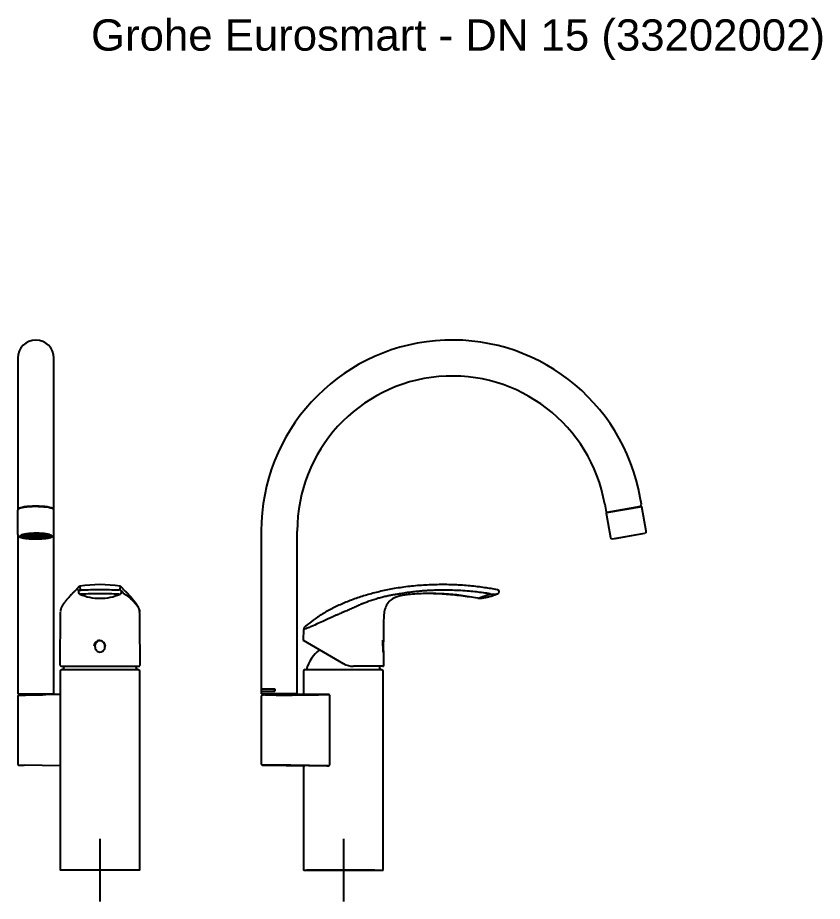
# Model space of a CAD drawing. Header units: millimetres. Extents: x 1617 to 5774, y 11446 to 13973.
# Drawn here: x 2397 to 2911, y 11805 to 12370 of the extents above; entities that cross this region are included whole.
import ezdxf
from ezdxf.enums import TextEntityAlignment as Align
from ezdxf.lldxf.tags import DXFTag

# ---------------------------------------------------------------- set-up
doc = ezdxf.new("R2010")
doc.units = ezdxf.units.MM
doc.layers.get('0').update_dxf_attribs({"color": 250})
doc.styles.add('SEACAD_arial_ttf', font='Arial.ttf')
tags = doc.linetypes.add('CENTER2', pattern=[28.575, 19.05, -3.175, 3.175, -3.175]).pattern_tags.tags
tags[10:11] = [DXFTag(74, 4), DXFTag(75, 0), DXFTag(340, '0'), DXFTag(46, 0.0), DXFTag(50, 0.0), DXFTag(44, 0.0), DXFTag(45, 0.0)]
tags[8:9] = [DXFTag(74, 4), DXFTag(75, 0), DXFTag(340, '0'), DXFTag(46, 0.0), DXFTag(50, 0.0), DXFTag(44, 0.0), DXFTag(45, 0.0)]
tags[6:7] = [DXFTag(74, 4), DXFTag(75, 0), DXFTag(340, '0'), DXFTag(46, 0.0), DXFTag(50, 0.0), DXFTag(44, 0.0), DXFTag(45, 0.0)]
tags[4:5] = [DXFTag(74, 4), DXFTag(75, 0), DXFTag(340, '0'), DXFTag(46, 0.0), DXFTag(50, 0.0), DXFTag(44, 0.0), DXFTag(45, 0.0)]

# ---------------------------------------------------------------- blocks, each defined once
blk = doc.blocks.new('19')
at = {"linetype": 'Continuous'}
for p, q in [((2396.9, 12152.42), (2396.9, 12061.11)), ((2419.9, 12061.11), (2419.9, 12152.42)), ((2396.9, 12061.11), (2396.9, 12057.17)), ((2419.9, 12057.17), (2419.9, 12061.11)), ((2396.82, 12055.35), (2396.82, 12039.74)), ((2396.9, 12057.17), (2396.9, 12055.61)), ((2419.9, 12055.61), (2419.9, 12057.17)), ((2419.97, 12039.74), (2419.97, 12055.35)), ((2396.9, 12039.3), (2396.9, 11937.92)), ((2399.4, 12039.54), (2399.4, 12038.51)), ((2402.15, 12038.73), (2399.9, 12038.73)), ((2402.15, 12038.69), (2399.9, 12038.69)), ((2400.16, 12038.34), (2400.16, 12038.69)), ((2402.16, 12038.44), (2400.16, 12038.34)), ((2402.18, 12038.4), (2400.21, 12038.31)), ((2402.33, 12038.97), (2400.31, 12039.07)), ((2402.39, 12039.01), (2400.38, 12039.1)), ((2400.99, 12037.99), (2400.99, 12038.35)), ((2402.52, 12038.14), (2400.99, 12037.99)), ((2402.6, 12038.11), (2401.09, 12037.95)), ((2402.93, 12039.24), (2401.34, 12039.4)), ((2403.03, 12039.27), (2401.46, 12039.42)), ((2402.15, 12038.73), (2402.15, 12038.98)), ((2402.15, 12038.71), (2402.15, 12038.51)), ((2402.32, 12037.68), (2402.32, 12038.08)), ((2402.39, 12039.01), (2402.39, 12039.29)), ((2403.91, 12039.46), (2402.76, 12039.66)), ((2404.05, 12039.49), (2402.92, 12039.68)), ((2403.03, 12039.27), (2403.03, 12039.61)), ((2405.65, 12038.68), (2403.23, 12038.68)), ((2405.65, 12038.74), (2403.31, 12038.74)), ((2403.76, 12038.68), (2403.76, 12038.28)), ((2405.66, 12038.47), (2403.76, 12038.28)), ((2405.72, 12038.4), (2403.94, 12038.23)), ((2404.05, 12039.49), (2404.05, 12039.82)), ((2405.93, 12038.92), (2404.31, 12039.08)), ((2405.18, 12039.64), (2404.46, 12039.86)), ((2406.11, 12038.97), (2404.54, 12039.13)), ((2405.36, 12039.66), (2404.64, 12039.87)), ((2405.36, 12039.66), (2405.36, 12039.93)), ((2405.62, 12038.39), (2405.62, 12037.93)), ((2406.43, 12038.18), (2405.62, 12037.93)), ((2405.65, 12038.95), (2405.65, 12038.74)), ((2405.65, 12038.71), (2405.65, 12038.51)), ((2406.7, 12038.14), (2405.92, 12037.9)), ((2406.11, 12039.33), (2406.11, 12038.97)), ((2406.87, 12039.11), (2406.12, 12039.33)), ((2406.68, 12039.75), (2406.33, 12039.98)), ((2407.18, 12039.14), (2406.44, 12039.36)), ((2406.88, 12039.76), (2406.53, 12039.99)), ((2406.88, 12039.76), (2406.88, 12040)), ((2407.18, 12039.4), (2407.18, 12039.14)), ((2407.88, 12038.87), (2407.88, 12038.71)), ((2408.15, 12038.58), (2408.15, 12038.63)), ((2408.22, 12039.18), (2408.22, 12039.42)), ((2408.22, 12038.03), (2408.22, 12037.8)), ((2408.3, 12039.79), (2408.3, 12040.02)), ((2408.5, 12039.79), (2408.5, 12040.02)), ((2408.57, 12039.18), (2408.57, 12039.42)), ((2408.57, 12038.03), (2408.57, 12037.8)), ((2408.65, 12038.58), (2408.65, 12038.63)), ((2408.92, 12038.71), (2408.92, 12038.87)), ((2409.62, 12039.4), (2409.62, 12039.14)), ((2409.62, 12039.14), (2410.35, 12039.36)), ((2409.92, 12039.76), (2409.92, 12040)), ((2409.92, 12039.76), (2410.27, 12039.99)), ((2409.92, 12039.11), (2410.67, 12039.33)), ((2410.1, 12038.14), (2410.87, 12037.9)), ((2410.11, 12039.75), (2410.46, 12039.98)), ((2410.36, 12038.18), (2411.17, 12037.93)), ((2410.69, 12039.33), (2410.69, 12038.97)), ((2410.69, 12038.97), (2412.25, 12039.13)), ((2410.86, 12038.92), (2412.48, 12039.08)), ((2411.08, 12038.4), (2412.85, 12038.23)), ((2411.13, 12038.47), (2413.03, 12038.28)), ((2411.14, 12038.95), (2411.14, 12038.74)), ((2411.14, 12038.74), (2413.48, 12038.74)), ((2411.15, 12038.51), (2411.15, 12038.71)), ((2411.15, 12038.68), (2413.56, 12038.68)), ((2411.17, 12038.39), (2411.17, 12037.93)), ((2411.43, 12039.66), (2411.43, 12039.93)), ((2411.43, 12039.66), (2412.16, 12039.87)), ((2411.61, 12039.64), (2412.34, 12039.86)), ((2412.74, 12039.49), (2412.74, 12039.82)), ((2412.74, 12039.49), (2413.88, 12039.68)), ((2412.89, 12039.46), (2414.03, 12039.66)), ((2413.03, 12038.68), (2413.03, 12038.28)), ((2413.76, 12039.27), (2413.76, 12039.61)), ((2413.76, 12039.27), (2415.33, 12039.42)), ((2413.86, 12039.24), (2415.45, 12039.4)), ((2414.2, 12038.11), (2415.71, 12037.95)), ((2414.27, 12038.14), (2415.81, 12037.99)), ((2414.41, 12039.01), (2414.41, 12039.29)), ((2414.41, 12039.01), (2416.41, 12039.1)), ((2414.46, 12038.97), (2416.49, 12039.07)), ((2414.48, 12037.68), (2414.48, 12038.08)), ((2414.61, 12038.4), (2416.58, 12038.31)), ((2414.63, 12038.44), (2416.63, 12038.34)), ((2414.65, 12038.73), (2414.65, 12038.98)), ((2414.65, 12038.73), (2416.9, 12038.73)), ((2414.65, 12038.51), (2414.65, 12038.71)), ((2414.65, 12038.69), (2416.9, 12038.69)), ((2415.81, 12037.99), (2415.81, 12038.35)), ((2416.63, 12038.34), (2416.63, 12038.69)), ((2417.4, 12038.51), (2417.4, 12039.54)), ((2419.9, 11937.92), (2419.9, 12039.32)), ((2403.38, 12037.86), (2402.32, 12037.68)), ((2403.51, 12037.83), (2402.46, 12037.65)), ((2404.06, 12037.44), (2404.06, 12037.73)), ((2404.71, 12037.63), (2404.06, 12037.44)), ((2404.88, 12037.61), (2404.23, 12037.42)), ((2406.1, 12037.29), (2406.1, 12037.5)), ((2406.4, 12037.48), (2406.1, 12037.29)), ((2406.59, 12037.47), (2406.29, 12037.28)), ((2408.3, 12037.43), (2408.3, 12037.23)), ((2408.5, 12037.43), (2408.5, 12037.23)), ((2410.2, 12037.47), (2410.5, 12037.28)), ((2410.39, 12037.48), (2410.69, 12037.29)), ((2410.69, 12037.29), (2410.69, 12037.5)), ((2411.92, 12037.61), (2412.56, 12037.42)), ((2412.08, 12037.63), (2412.73, 12037.44)), ((2412.73, 12037.44), (2412.73, 12037.73)), ((2413.28, 12037.83), (2414.34, 12037.65)), ((2413.41, 12037.86), (2414.48, 12037.68)), ((2424.91, 11953.42), (2473.91, 11953.42)), ((2423.91, 11952.42), (2423.91, 11825.62)), ((2474.91, 11825.62), (2474.91, 11952.42)), ((2396.9, 11937.92), (2419.9, 11937.92)), ((2398.4, 11937.92), (2398.4, 11937.17)), ((2418.4, 11937.45), (2418.4, 11937.92)), ((2396.9, 11936.18), (2396.9, 11893.39)), ((2423.91, 11892.04), (2400.9, 11892.32)), ((2474.71, 11825.42), (2424.11, 11825.42))]:
    blk.add_line(p, q, dxfattribs=at)
at = {"linetype": 'CENTER2'}
for p, q in [((2449.41, 11845.42), (2449.41, 11805.42)), ((2469.41, 11825.42), (2429.41, 11825.42))]:
    blk.add_line(p, q, dxfattribs=at)
at = {"linetype": 'Continuous'}
for centre, radius, start, end in [((2408.4, 12152.42), 11.5, 0, 180), ((2397.5, 12055.31), 0.676, 122.1075, 173.0651), ((2399.22, 12057.17), 2.32, 180.1622, 212.4513), ((2417.6, 12057.16), 2.29, 328.353, 0.3114), ((2400.15, 12038.71), 0.257, 176.1239, 183.8761), ((2402.34, 12038.71), 0.189, 174.7349, 180), ((2408.4, 12050.88), 12.3, 268.8354, 271.1646), ((2408.4, 12023.38), 15.81, 89.3656, 90.6344), ((2408.4, 12003.81), 35.99, 89.8408, 90.1592), ((2414.46, 12038.71), 0.189, 0, 5.2651), ((2416.64, 12038.71), 0.257, 356.1239, 3.8761), ((2408.4, 12068.01), 30.22, 269.6682, 270.3318), ((2408.4, 12086.18), 48.95, 269.8829, 270.1171), ((2449.4, 11929.99), 77.7, 80.4457, 99.5464), ((2450.32, 11749.44), 254.96, 90.2051, 92.9183), ((2448.99, 11767.52), 236.87, 86.9781, 89.8985), ((2461.88, 12002.92), 1.28, 352.729, 82.2735), ((2437.06, 12002.94), 1.4, 187.4356, 247.2787), ((2449.27, 12030.3), 31.35, 246.1451, 270.2609), ((2450.53, 11765.02), 236.89, 90.2719, 93.1841), ((2449.02, 11789.33), 212.57, 86.6493, 89.8947), ((2449.55, 12030.29), 31.34, 269.7344, 293.8597), ((2461.76, 12002.94), 1.4, 292.7213, 352.5644), ((8547.49, 11907.74), 6123.98, 179.229115, 179.276941), ((3868.26, 11968.18), 1444.36, 179.13329, 179.22504), ((1239.4, 11971.11), 1235.5, 0.75172, 0.87713), ((-1451.78, 11931.73), 3926.96, 0.7797, 0.81106), ((10324.66, 11890.66), 7901.23, 179.315737, 179.516294), ((-5375.48, 11891.15), 7850.86, 0.483241, 0.686136), ((2424.91, 11952.42), 1, 90, 180), ((2445.01, 31604.14), 19648.63, 269.941218, 270.01284), ((2449.41, 11947.02), 24.5, 159.7074, 164.8573), ((2453.35, 32761.26), 20805.75, 269.989152, 270.05679), ((2449.41, 11947.02), 24.5, 15.1427, 20.3011), ((2473.91, 11952.42), 1, 0, 90), ((2397.9, 11936.19), 0.99, 92.4269, 180.7795), ((2406.81, 12100.4), 163.46, 266.8762, 267.9211), ((2406.69, 11722.26), 214.15, 92.6223, 92.6224), ((2397.9, 11893.38), 0.999, 179.4258, 272.1431), ((2424.11, 11825.62), 0.2, 180, 270), ((2474.71, 11825.62), 0.2, 270, 0)]:
    blk.add_arc(centre, radius, start, end, dxfattribs=at)
for centre, major_axis, ratio, start_param, end_param in [((2408.4, 12055.35), (11.57, 0), 0.173648, 3.127928, 3.141593), ((2408.4, 12055.5), (-11.43, 0), 0.173648, 3.407774, 6.078239), ((2408.4, 12055.87), (11, 0), 0.173648, 0.105529, 3.036064), ((2408.4, 12038.76), (10.08, 0), 0.173648, 0, 4.04934), ((2408.4, 12038.71), (-8.5, 0), 0.173648, 6.171271, 6.27142), ((2408.4, 12038.71), (-8.5, 0), 0.173648, 0.011765, 0.250034), ((2408.4, 12038.71), (-8.5, 0), 0.173648, 0.250034, 0.273564), ((2408.4, 12038.71), (-8.5, 0), 0.173648, 0.273564, 0.511834), ((2408.4, 12038.71), (-8.5, 0), 0.173648, 0.511834, 0.535364), ((2408.4, 12038.71), (-8.5, 0), 0.173648, 0.535364, 0.773633), ((2408.4, 12038.71), (-6.25, 0), 0.173648, -0.2778, -0.245799), ((2408.4, 12038.71), (-6.25, 0), 0.173648, -0.539599, -0.507598), ((2408.4, 12038.71), (-5.25, 0), 0.173648, 0.490259, 0.556938), ((2408.4, 12038.71), (-6.25, 0), 0.173648, -0.801399, -0.769397), ((2408.4, 12038.71), (-6.25, 0), 0.173648, -1.063198, -1.031197), ((2408.4, 12038.71), (-5.25, 0), 0.173648, 1.013858, 1.080537), ((2408.4, 12038.71), (2.75, 0), 0.173648, 3.077913, 3.141593), ((2408.4, 12038.71), (-2.75, 0), 0.173648, -0.587278, -0.459919), ((2408.4, 12038.71), (-6.25, 0), 0.173648, -1.324998, -1.292996), ((2408.4, 12038.71), (-2.75, 0), 0.173648, -1.110877, -0.983518), ((2408.4, 12038.71), (2.75, 0), 0.173648, 0.983518, 1.110877), ((2408.4, 12038.71), (6.25, 0), 0.173648, 1.292996, 1.324998), ((2408.4, 12038.71), (2.75, 0), 0.173648, 0.459919, 0.587278), ((2408.4, 12038.71), (5.25, 0), 0.173648, -1.080537, -1.013858), ((2408.4, 12038.71), (-2.75, 0), 0.173648, 3.141593, 3.205272), ((2408.4, 12038.71), (6.25, 0), 0.173648, 1.031197, 1.063198), ((2408.4, 12038.71), (6.25, 0), 0.173648, 0.769397, 0.801399), ((2408.4, 12038.71), (5.25, 0), 0.173648, -0.556938, -0.490259), ((2408.4, 12038.71), (6.25, 0), 0.173648, 0.507598, 0.539599), ((2408.4, 12038.71), (6.25, 0), 0.173648, 0.245799, 0.2778), ((2408.4, 12038.71), (8.5, 0), 0.173648, -0.773633, -0.535364), ((2408.4, 12038.76), (10.08, 0), 0.173648, 5.375438, 6.283185), ((2408.4, 12038.71), (8.5, 0), 0.173648, -0.535364, -0.511834), ((2408.4, 12038.71), (8.5, 0), 0.173648, -0.511834, -0.273564), ((2408.4, 12038.71), (8.5, 0), 0.173648, -0.273564, -0.250034), ((2408.4, 12038.71), (8.5, 0), 0.173648, 6.033151, 6.27142), ((2408.4, 12038.71), (8.5, 0), 0.173648, 0.011765, 0.111914), ((2408.4, 12038.71), (-8.5, 0), 0.173648, 0.773633, 0.797163), ((2408.4, 12038.71), (-8.5, 0), 0.173648, 0.797163, 1.035433), ((2408.4, 12038.71), (-8.5, 0), 0.173648, 1.035433, 1.058963), ((2408.4, 12038.71), (-8.5, 0), 0.173648, 1.058963, 1.297232), ((2408.4, 12038.71), (-8.5, 0), 0.173648, 1.297232, 1.320762), ((2408.4, 12038.71), (-8.5, 0), 0.173648, 1.320762, 1.559031), ((2408.4, 12038.71), (8.5, 0), 0.173648, 4.724154, 4.962423), ((2408.4, 12038.71), (8.5, 0), 0.173648, -1.320762, -1.297232), ((2408.4, 12038.71), (8.5, 0), 0.173648, -1.297232, -1.058963), ((2408.4, 12038.71), (8.5, 0), 0.173648, -1.058963, -1.035433), ((2408.4, 12038.71), (8.5, 0), 0.173648, -1.035433, -0.797163), ((2408.4, 12038.71), (8.5, 0), 0.173648, -0.797163, -0.773633), ((2436.96, 12002.92), (1.29, 0.16), 0.988225, 1.592988, 3.141727), ((2449.41, 11968.32), (0, 3.84), 1, 0, 1.570796), ((2449.41, 11968.32), (0, 3.45), 1, -1.570796, 0), ((2408.39, 11892.32), (10.5, -0.06), 0.006171, 3.27732, 3.918302)]:
    blk.add_ellipse(centre, major_axis=major_axis, ratio=ratio, start_param=start_param, end_param=end_param, dxfattribs=at)
for centre, major_axis in [((2408.4, 12038.51), (-9, 0)), ((2408.4, 12038.51), (-8.7, 0)), ((2408.4, 12038.51), (-6.25, 0)), ((2408.4, 12038.51), (-5.25, 0)), ((2408.4, 12038.51), (-2.75, 0)), ((2408.4, 12038.51), (-2.15, 0)), ((2408.4, 12038.71), (-0.52, 0))]:
    blk.add_ellipse(centre, major_axis=major_axis, ratio=0.173648, dxfattribs=at)
for points, knots in [([(2419.96, 12055.36), (2419.96, 12055.41), (2419.96, 12055.51), (2419.87, 12055.68), (2419.72, 12055.85), (2419.58, 12055.94), (2419.5, 12056)], [0, 0, 0, 0, 0.167829, 0.438801, 0.726072, 1, 1, 1, 1]), ([(2396.83, 12039.74), (2396.83, 12039.69), (2396.82, 12039.55), (2396.89, 12039.29), (2397.02, 12039.02), (2397.2, 12038.78), (2397.43, 12038.57), (2397.72, 12038.37), (2398.1, 12038.17), (2398.58, 12037.98), (2399.14, 12037.8), (2399.76, 12037.65), (2400.42, 12037.51), (2401.13, 12037.39), (2401.88, 12037.28), (2402.68, 12037.19), (2403.51, 12037.11), (2404.38, 12037.04), (2405.27, 12036.98), (2406.19, 12036.94), (2407.11, 12036.92), (2407.87, 12036.91), (2408.27, 12036.91), (2408.4, 12036.91)], [0, 0, 0, 0, 0.013283, 0.045125, 0.076715, 0.109875, 0.146891, 0.190889, 0.245517, 0.309203, 0.3709, 0.429703, 0.486822, 0.542954, 0.598473, 0.653588, 0.708431, 0.763084, 0.817603, 0.872031, 0.926397, 0.980726, 1, 1, 1, 1]), ([(2408.4, 12036.91), (2408.58, 12036.91), (2409.03, 12036.91), (2409.84, 12036.92), (2410.76, 12036.95), (2411.67, 12036.99), (2412.56, 12037.05), (2413.42, 12037.12), (2414.24, 12037.2), (2415.03, 12037.3), (2415.77, 12037.41), (2416.45, 12037.53), (2417.09, 12037.66), (2417.68, 12037.81), (2418.21, 12037.98), (2418.69, 12038.17), (2419.09, 12038.37), (2419.4, 12038.6), (2419.64, 12038.83), (2419.81, 12039.09), (2419.93, 12039.37), (2419.98, 12039.61), (2419.97, 12039.72), (2419.97, 12039.74)], [0, 0, 0, 0, 0.028557, 0.082856, 0.13718, 0.191539, 0.245953, 0.300451, 0.355067, 0.409848, 0.464859, 0.520198, 0.576014, 0.632552, 0.69023, 0.749807, 0.812618, 0.860027, 0.898369, 0.932268, 0.963801, 0.994365, 1, 1, 1, 1]), ([(2436.53, 12006.62), (2436.48, 12006.61), (2436.4, 12006.6), (2436.28, 12006.55), (2436.15, 12006.48), (2436.03, 12006.4), (2435.96, 12006.34), (2435.88, 12006.28), (2435.81, 12006.22), (2435.75, 12006.17), (2435.67, 12006.09), (2435.58, 12006.01), (2435.48, 12005.91), (2435.4, 12005.82), (2435.32, 12005.74), (2435.23, 12005.64), (2435.11, 12005.51), (2434.94, 12005.32), (2434.76, 12005.09), (2434.59, 12004.87), (2434.4, 12004.63), (2434.18, 12004.37), (2433.91, 12004.08), (2433.62, 12003.8), (2433.32, 12003.52), (2433.04, 12003.27), (2432.75, 12003), (2432.44, 12002.72), (2432.13, 12002.43), (2431.84, 12002.15), (2431.52, 12001.84), (2431.13, 12001.45), (2430.62, 12000.9), (2430.05, 12000.26), (2429.4, 11999.51), (2428.68, 11998.65), (2428.07, 11997.9), (2427.58, 11997.31), (2427.25, 11996.89), (2426.91, 11996.46), (2426.58, 11996.05), (2426.26, 11995.62), (2425.97, 11995.23), (2425.74, 11994.89), (2425.58, 11994.63), (2425.43, 11994.4), (2425.26, 11994.1), (2425.04, 11993.7), (2424.81, 11993.21), (2424.57, 11992.64), (2424.36, 11991.98), (2424.18, 11991.23), (2424.13, 11990.73), (2424.1, 11990.43)], [0, 0, 0, 0, 0.024919, 0.05163, 0.075873, 0.097212, 0.109477, 0.116909, 0.124342, 0.132911, 0.142381, 0.158372, 0.171059, 0.182443, 0.193465, 0.204744, 0.228377, 0.259683, 0.289144, 0.317061, 0.340465, 0.367902, 0.397133, 0.419897, 0.442441, 0.46504, 0.479481, 0.500017, 0.522052, 0.537642, 0.550701, 0.576262, 0.604306, 0.63727, 0.675034, 0.714972, 0.755475, 0.771538, 0.786978, 0.804296, 0.820062, 0.83373, 0.849943, 0.863159, 0.869493, 0.875895, 0.88583, 0.898755, 0.914507, 0.932185, 0.952099, 0.975415, 1, 1, 1, 1]), ([(2435.63, 12004.43), (2435.62, 12004.42), (2435.6, 12004.4), (2435.58, 12004.34), (2435.56, 12004.23), (2435.56, 12004.09), (2435.56, 12003.94), (2435.57, 12003.78), (2435.58, 12003.57), (2435.6, 12003.34), (2435.63, 12003.06), (2435.65, 12002.87), (2435.67, 12002.76)], [0.2798406, 0.2798406, 0.2798406, 0.2798406, 0.3372128, 0.4132282, 0.4965411, 0.5864632, 0.6358704, 0.7003392, 0.7726184, 0.8457065, 0.9191136, 1, 1, 1, 1]), ([(2436.53, 12006.62), (2436.53, 12006.62), (2436.54, 12006.61), (2436.56, 12006.54), (2436.59, 12006.26), (2436.61, 12005.82), (2436.64, 12005.28), (2436.7, 12004.72), (2436.74, 12004.36), (2436.77, 12004.19)], [0.6903328, 0.6903328, 0.6903328, 0.6903328, 0.6912489, 0.751319, 0.8066296, 0.8635975, 0.9265259, 0.9645916, 1, 1, 1, 1]), ([(2436.77, 12004.19), (2436.77, 12004.18), (2436.77, 12004.16), (2436.79, 12004.14), (2436.82, 12004.12), (2436.87, 12004.1), (2436.94, 12004.08), (2437.05, 12004.07), (2437.18, 12004.06), (2437.29, 12004.07), (2437.34, 12004.07)], [0, 0, 0, 0, 0.121673, 0.236404, 0.344766, 0.447421, 0.598066, 0.737461, 0.869859, 1, 1, 1, 1]), ([(2462.29, 12006.62), (2462.29, 12006.62), (2462.29, 12006.62), (2462.29, 12006.62), (2462.29, 12006.62), (2462.29, 12006.62), (2462.29, 12006.62), (2462.29, 12006.62), (2462.29, 12006.62), (2462.29, 12006.61), (2462.28, 12006.61), (2462.28, 12006.61), (2462.28, 12006.61), (2462.27, 12006.6), (2462.27, 12006.59), (2462.27, 12006.58), (2462.27, 12006.57), (2462.27, 12006.57), (2462.27, 12006.57), (2462.26, 12006.57), (2462.26, 12006.57), (2462.26, 12006.57), (2462.26, 12006.57), (2462.26, 12006.57), (2462.26, 12006.56), (2462.26, 12006.56), (2462.26, 12006.55), (2462.26, 12006.53), (2462.25, 12006.52), (2462.25, 12006.47), (2462.24, 12006.43), (2462.24, 12006.39), (2462.24, 12006.38), (2462.24, 12006.37), (2462.24, 12006.37), (2462.24, 12006.36), (2462.24, 12006.36), (2462.24, 12006.35), (2462.24, 12006.33), (2462.23, 12006.29), (2462.23, 12006.27), (2462.22, 12006.12), (2462.22, 12005.98), (2462.2, 12005.73), (2462.2, 12005.64), (2462.19, 12005.52), (2462.19, 12005.5), (2462.18, 12005.47), (2462.18, 12005.47), (2462.18, 12005.47), (2462.18, 12005.47), (2462.18, 12005.46), (2462.18, 12005.46), (2462.18, 12005.46), (2462.18, 12005.46), (2462.18, 12005.46), (2462.18, 12005.46), (2462.18, 12005.45), (2462.18, 12005.44), (2462.18, 12005.42), (2462.18, 12005.4), (2462.17, 12005.31), (2462.17, 12005.24), (2462.15, 12005.02), (2462.13, 12004.87), (2462.11, 12004.67), (2462.11, 12004.63), (2462.1, 12004.58), (2462.1, 12004.57), (2462.1, 12004.56), (2462.1, 12004.55), (2462.09, 12004.54), (2462.09, 12004.54), (2462.09, 12004.51), (2462.09, 12004.49), (2462.07, 12004.38), (2462.06, 12004.28), (2462.05, 12004.19)], [0.6866062, 0.6866062, 0.6866062, 0.6866062, 0.6875, 0.6875, 0.6884766, 0.6884766, 0.6894531, 0.6894531, 0.6914062, 0.6914062, 0.6953125, 0.6953125, 0.703125, 0.703125, 0.71875, 0.71875, 0.7207031, 0.7207031, 0.7211914, 0.7211914, 0.7216797, 0.7216797, 0.7226562, 0.7226562, 0.7265625, 0.7265625, 0.734375, 0.734375, 0.75, 0.75, 0.78125, 0.78125, 0.7851562, 0.7851562, 0.7871094, 0.7871094, 0.7890625, 0.7890625, 0.796875, 0.796875, 0.8125, 0.8125, 0.875, 0.875, 0.90625, 0.90625, 0.9140625, 0.9140625, 0.9150391, 0.9150391, 0.9155273, 0.9155273, 0.9156494, 0.9156494, 0.9157715, 0.9157715, 0.9160156, 0.9160156, 0.9179688, 0.9179688, 0.921875, 0.921875, 0.9375, 0.9375, 0.96875, 0.96875, 0.9765625, 0.9765625, 0.9785156, 0.9785156, 0.9794922, 0.9794922, 0.9804688, 0.9804688, 0.984375, 0.984375, 1, 1, 1, 1]), ([(2474.72, 11990.43), (2474.69, 11990.71), (2474.64, 11991.17), (2474.49, 11991.85), (2474.32, 11992.44), (2474.14, 11992.91), (2473.96, 11993.31), (2473.78, 11993.69), (2473.58, 11994.06), (2473.38, 11994.41), (2473.15, 11994.78), (2472.89, 11995.16), (2472.62, 11995.53), (2472.35, 11995.89), (2472.1, 11996.22), (2471.85, 11996.54), (2471.59, 11996.86), (2471.35, 11997.16), (2471.09, 11997.49), (2470.68, 11997.99), (2470.12, 11998.67), (2469.45, 11999.48), (2468.79, 12000.24), (2468.16, 12000.94), (2467.66, 12001.47), (2467.27, 12001.86), (2466.97, 12002.16), (2466.71, 12002.41), (2466.49, 12002.61), (2466.32, 12002.77), (2466.16, 12002.92), (2466.04, 12003.03), (2465.92, 12003.14), (2465.77, 12003.27), (2465.6, 12003.43), (2465.42, 12003.59), (2465.26, 12003.75), (2465.11, 12003.89), (2464.96, 12004.03), (2464.82, 12004.18), (2464.68, 12004.32), (2464.56, 12004.45), (2464.47, 12004.56), (2464.4, 12004.65), (2464.34, 12004.72), (2464.27, 12004.8), (2464.2, 12004.89), (2464.12, 12005), (2464.03, 12005.12), (2463.92, 12005.26), (2463.79, 12005.41), (2463.66, 12005.55), (2463.54, 12005.69), (2463.42, 12005.8), (2463.32, 12005.89), (2463.22, 12005.99), (2463.12, 12006.08), (2463.01, 12006.17), (2462.92, 12006.26), (2462.83, 12006.33), (2462.71, 12006.41), (2462.64, 12006.46), (2462.54, 12006.53), (2462.45, 12006.58), (2462.37, 12006.61), (2462.32, 12006.61), (2462.29, 12006.62)], [0, 0, 0, 0, 0.023444, 0.045248, 0.062743, 0.077484, 0.089024, 0.10085, 0.111692, 0.123485, 0.135192, 0.148285, 0.163269, 0.175467, 0.186819, 0.199086, 0.211806, 0.223225, 0.234737, 0.250617, 0.286389, 0.323478, 0.360939, 0.397014, 0.428876, 0.446751, 0.463094, 0.481277, 0.49238, 0.503778, 0.513456, 0.521459, 0.527863, 0.536674, 0.549744, 0.562545, 0.575077, 0.586275, 0.597798, 0.610851, 0.625888, 0.63823, 0.649081, 0.658264, 0.665604, 0.674321, 0.685717, 0.697623, 0.711279, 0.726749, 0.744706, 0.764613, 0.781328, 0.793259, 0.806375, 0.818732, 0.831191, 0.844705, 0.861752, 0.877194, 0.887959, 0.907049, 0.928086, 0.951811, 0.976856, 1, 1, 1, 1]), ([(2436.58, 12001.62), (2436.57, 12001.63), (2436.55, 12001.63), (2436.53, 12001.64), (2436.52, 12001.65)], [0.55447974, 0.55447974, 0.55447974, 0.55447974, 0.58410722, 0.62102113, 0.62102113, 0.62102113, 0.62102113]), ([(2437.37, 12001.54), (2437.33, 12001.54), (2437.25, 12001.54), (2437.13, 12001.54), (2437.02, 12001.54), (2436.91, 12001.55), (2436.81, 12001.56), (2436.72, 12001.58), (2436.64, 12001.6), (2436.6, 12001.62), (2436.58, 12001.62)], [0, 0, 0, 0, 0.0699931, 0.1406, 0.2119522, 0.2841756, 0.3573901, 0.4317106, 0.5072475, 0.5544797, 0.5544797, 0.5544797, 0.5544797]), ([(2461.44, 12001.54), (2461.58, 12001.54), (2461.67, 12001.54), (2461.84, 12001.54), (2461.91, 12001.55), (2462.08, 12001.58), (2462.17, 12001.6), (2462.24, 12001.62)], [0, 0, 0, 0, 0.125, 0.125, 0.25, 0.25, 0.4676471, 0.4676471, 0.4676471, 0.4676471]), ([(2462.24, 12001.62), (2462.25, 12001.63), (2462.26, 12001.63), (2462.28, 12001.64), (2462.29, 12001.64), (2462.3, 12001.65)], [0.46764707, 0.46764707, 0.46764707, 0.46764707, 0.5, 0.5, 0.54104357, 0.54104357, 0.54104357, 0.54104357]), ([(2463.23, 12003.54), (2463.26, 12003.52), (2463.28, 12003.49), (2463.31, 12003.46), (2463.32, 12003.45), (2463.32, 12003.44), (2463.33, 12003.44), (2463.33, 12003.44), (2463.33, 12003.44), (2463.33, 12003.43), (2463.33, 12003.43), (2463.33, 12003.43), (2463.33, 12003.43), (2463.35, 12003.42), (2463.36, 12003.4), (2463.4, 12003.36), (2463.42, 12003.33), (2463.5, 12003.24), (2463.55, 12003.18), (2463.61, 12003.1), (2463.62, 12003.08), (2463.63, 12003.07), (2463.63, 12003.06), (2463.64, 12003.06), (2463.64, 12003.06), (2463.64, 12003.05), (2463.64, 12003.05), (2463.65, 12003.04), (2463.66, 12003.03), (2463.68, 12003), (2463.71, 12002.97), (2463.78, 12002.87), (2463.83, 12002.81), (2463.9, 12002.71), (2463.92, 12002.7), (2463.94, 12002.67), (2463.95, 12002.66), (2463.96, 12002.65), (2463.96, 12002.65), (2463.96, 12002.65), (2463.96, 12002.65), (2463.96, 12002.65), (2463.96, 12002.65), (2463.96, 12002.64), (2463.96, 12002.64), (2463.96, 12002.64), (2463.97, 12002.64), (2463.98, 12002.61), (2464, 12002.59), (2464.07, 12002.51), (2464.14, 12002.43), (2464.25, 12002.32), (2464.27, 12002.3), (2464.31, 12002.26), (2464.32, 12002.25), (2464.34, 12002.23), (2464.35, 12002.23), (2464.36, 12002.21), (2464.37, 12002.21), (2464.42, 12002.16), (2464.47, 12002.12), (2464.61, 12002), (2464.7, 12001.93), (2464.84, 12001.82), (2464.89, 12001.79), (2464.94, 12001.76), (2464.94, 12001.76), (2464.95, 12001.75), (2464.95, 12001.75), (2464.96, 12001.74), (2464.97, 12001.74), (2464.99, 12001.72), (2465.01, 12001.71), (2465.05, 12001.69), (2465.08, 12001.67), (2465.24, 12001.57), (2465.37, 12001.49), (2465.59, 12001.37), (2465.67, 12001.33), (2465.75, 12001.28), (2465.76, 12001.27), (2465.78, 12001.27), (2465.78, 12001.27), (2465.78, 12001.26), (2465.79, 12001.26), (2465.79, 12001.26), (2465.79, 12001.26), (2465.8, 12001.25), (2465.81, 12001.25), (2465.84, 12001.23), (2465.86, 12001.22), (2465.99, 12001.15), (2466.12, 12001.07), (2466.39, 12000.92), (2466.48, 12000.87), (2466.62, 12000.78), (2466.64, 12000.77), (2466.68, 12000.75), (2466.69, 12000.74), (2466.7, 12000.73), (2466.7, 12000.73), (2466.7, 12000.73), (2466.71, 12000.73), (2466.72, 12000.72), (2466.73, 12000.72), (2466.77, 12000.68), (2466.81, 12000.66), (2467, 12000.54), (2467.13, 12000.44), (2467.32, 12000.31), (2467.39, 12000.26), (2467.46, 12000.21), (2467.47, 12000.2), (2467.49, 12000.18), (2467.5, 12000.18), (2467.51, 12000.17), (2467.52, 12000.17), (2467.52, 12000.16), (2467.52, 12000.16), (2467.53, 12000.16), (2467.53, 12000.16), (2467.57, 12000.13), (2467.61, 12000.1), (2467.79, 11999.95), (2467.93, 11999.84), (2468.14, 11999.66), (2468.21, 11999.6), (2468.31, 11999.51), (2468.34, 11999.48), (2468.41, 11999.42), (2468.44, 11999.38), (2468.62, 11999.22), (2468.76, 11999.08), (2469.2, 11998.66), (2469.49, 11998.36), (2469.86, 11997.97), (2469.94, 11997.89), (2470.05, 11997.77), (2470.09, 11997.73), (2470.14, 11997.67), (2470.16, 11997.64), (2470.19, 11997.61), (2470.2, 11997.6), (2470.22, 11997.58), (2470.23, 11997.57), (2470.38, 11997.41), (2470.52, 11997.25), (2470.75, 11997), (2470.82, 11996.92), (2470.97, 11996.75), (2471.05, 11996.67), (2471.14, 11996.57), (2471.15, 11996.56), (2471.17, 11996.54), (2471.18, 11996.53), (2471.21, 11996.49), (2471.23, 11996.47), (2471.28, 11996.41), (2471.32, 11996.37), (2471.42, 11996.26), (2471.47, 11996.19), (2471.52, 11996.14), (2471.52, 11996.13), (2471.53, 11996.13), (2471.53, 11996.13), (2471.53, 11996.12), (2471.53, 11996.12), (2471.54, 11996.11), (2471.55, 11996.1), (2471.58, 11996.07), (2471.59, 11996.05), (2471.64, 11996), (2471.67, 11995.96), (2471.76, 11995.86), (2471.82, 11995.79), (2471.88, 11995.71), (2471.89, 11995.7), (2471.9, 11995.69), (2471.9, 11995.69), (2471.9, 11995.69), (2471.91, 11995.68), (2471.91, 11995.68), (2471.92, 11995.67), (2471.94, 11995.64), (2471.96, 11995.62), (2472.02, 11995.55), (2472.06, 11995.51), (2472.17, 11995.38), (2472.24, 11995.29), (2472.45, 11995.03), (2472.6, 11994.86), (2472.75, 11994.66), (2472.77, 11994.63), (2472.79, 11994.61), (2472.79, 11994.6), (2472.81, 11994.59), (2472.81, 11994.58), (2472.83, 11994.56), (2472.84, 11994.54), (2472.9, 11994.46), (2472.95, 11994.4), (2473.04, 11994.28), (2473.09, 11994.21), (2473.16, 11994.12), (2473.18, 11994.08), (2473.23, 11994.02), (2473.25, 11993.99), (2473.43, 11993.73), (2473.59, 11993.49), (2473.75, 11993.22), (2473.77, 11993.19), (2473.79, 11993.14), (2473.8, 11993.13), (2473.82, 11993.1), (2473.82, 11993.1), (2473.83, 11993.08), (2473.83, 11993.08), (2473.87, 11993.02), (2473.9, 11992.96), (2473.98, 11992.8), (2474.04, 11992.69), (2474.12, 11992.52), (2474.15, 11992.46), (2474.18, 11992.39), (2474.18, 11992.38), (2474.2, 11992.35), (2474.2, 11992.34), (2474.22, 11992.3), (2474.23, 11992.28), (2474.29, 11992.15), (2474.33, 11992.04), (2474.39, 11991.89), (2474.4, 11991.83), (2474.43, 11991.77), (2474.43, 11991.77), (2474.43, 11991.75), (2474.43, 11991.75), (2474.44, 11991.73), (2474.44, 11991.72), (2474.46, 11991.68), (2474.46, 11991.66), (2474.5, 11991.53), (2474.53, 11991.43), (2474.61, 11991.13), (2474.66, 11990.92), (2474.7, 11990.65), (2474.71, 11990.59), (2474.71, 11990.52), (2474.72, 11990.51), (2474.72, 11990.49), (2474.72, 11990.48), (2474.72, 11990.47), (2474.72, 11990.46), (2474.72, 11990.46), (2474.72, 11990.46), (2474.72, 11990.43), (2474.73, 11990.41), (2474.74, 11990.31), (2474.74, 11990.23), (2474.75, 11990.13)], [0.457581, 0.457581, 0.457581, 0.457581, 0.4687502, 0.4687502, 0.4707033, 0.4707033, 0.4716799, 0.4716799, 0.4721682, 0.4721682, 0.4724123, 0.4724123, 0.4726565, 0.4726565, 0.4765627, 0.4765627, 0.4843753, 0.4843753, 0.5000003, 0.5000003, 0.5039066, 0.5039066, 0.5043949, 0.5043949, 0.5048831, 0.5048831, 0.5058597, 0.5058597, 0.5078128, 0.5078128, 0.5156254, 0.5156254, 0.5312504, 0.5312504, 0.5351567, 0.5351567, 0.5371098, 0.5371098, 0.5372319, 0.5372319, 0.537354, 0.537354, 0.5375981, 0.5375981, 0.5380864, 0.5380864, 0.5390629, 0.5390629, 0.5468755, 0.5468755, 0.5625005, 0.5625005, 0.5664068, 0.5664068, 0.5683599, 0.5683599, 0.5693365, 0.5693365, 0.570313, 0.570313, 0.5781256, 0.5781256, 0.5937506, 0.5937506, 0.6015632, 0.6015632, 0.6020514, 0.6020514, 0.6025397, 0.6025397, 0.6035163, 0.6035163, 0.6054694, 0.6054694, 0.6093757, 0.6093757, 0.6250007, 0.6250007, 0.6328133, 0.6328133, 0.6337898, 0.6337898, 0.634034, 0.634034, 0.6342781, 0.6342781, 0.6347664, 0.6347664, 0.6367195, 0.6367195, 0.6406258, 0.6406258, 0.6562508, 0.6562508, 0.6640634, 0.6640634, 0.6660165, 0.6660165, 0.6665048, 0.6665048, 0.6667489, 0.6667489, 0.6669931, 0.6669931, 0.6679696, 0.6679696, 0.6718759, 0.6718759, 0.6875009, 0.6875009, 0.6953135, 0.6953135, 0.6972666, 0.6972666, 0.6982432, 0.6982432, 0.6987314, 0.6987314, 0.6989756, 0.6989756, 0.6992197, 0.6992197, 0.703126, 0.703126, 0.718751, 0.718751, 0.7265636, 0.7265636, 0.7304698, 0.7304698, 0.7343761, 0.7343761, 0.7500011, 0.7500011, 0.7812512, 0.7812512, 0.7890638, 0.7890638, 0.79297, 0.79297, 0.7949232, 0.7949232, 0.7958997, 0.7958997, 0.7968763, 0.7968763, 0.8125013, 0.8125013, 0.8203139, 0.8203139, 0.8281264, 0.8281264, 0.829103, 0.829103, 0.8300795, 0.8300795, 0.8320327, 0.8320327, 0.8359389, 0.8359389, 0.8437514, 0.8437514, 0.8442397, 0.8442397, 0.8444839, 0.8444839, 0.844728, 0.844728, 0.8457046, 0.8457046, 0.8476577, 0.8476577, 0.851564, 0.851564, 0.8593765, 0.8593765, 0.8603531, 0.8603531, 0.8605972, 0.8605972, 0.8608413, 0.8608413, 0.8613296, 0.8613296, 0.8632828, 0.8632828, 0.867189, 0.867189, 0.8750016, 0.8750016, 0.8906266, 0.8906266, 0.8925797, 0.8925797, 0.893068, 0.893068, 0.8935563, 0.8935563, 0.8945329, 0.8945329, 0.8984391, 0.8984391, 0.9023454, 0.9023454, 0.9042985, 0.9042985, 0.9062517, 0.9062517, 0.9218767, 0.9218767, 0.9238298, 0.9238298, 0.9248064, 0.9248064, 0.9252947, 0.9252947, 0.925783, 0.925783, 0.9296892, 0.9296892, 0.9375018, 0.9375018, 0.941408, 0.941408, 0.9423846, 0.9423846, 0.9433612, 0.9433612, 0.9453143, 0.9453143, 0.9531268, 0.9531268, 0.9570331, 0.9570331, 0.9575214, 0.9575214, 0.9580096, 0.9580096, 0.9589862, 0.9589862, 0.9609393, 0.9609393, 0.9687519, 0.9687519, 0.9843769, 0.9843769, 0.9882832, 0.9882832, 0.9892597, 0.9892597, 0.989748, 0.989748, 0.9899922, 0.9899922, 0.9902363, 0.9902363, 0.9921894, 0.9921894, 1, 1, 1, 1]), ([(2449.41, 11971.77), (2448.51, 11971.77), (2447.63, 11971.36), (2446.45, 11970.02), (2446.14, 11969.12), (2446.18, 11967.32), (2446.5, 11966.44), (2447.65, 11965.07), (2448.51, 11964.62), (2449.41, 11964.62)], [0, 0, 0, 0, 0.25, 0.25, 0.5, 0.5, 0.75, 0.75, 1, 1, 1, 1]), ([(2449.41, 11964.62), (2450.3, 11964.62), (2451.16, 11965.07), (2452.32, 11966.44), (2452.64, 11967.33), (2452.67, 11969.12), (2452.37, 11970.02), (2451.19, 11971.36), (2450.31, 11971.77), (2449.41, 11971.77)], [0, 0, 0, 0, 0.25, 0.25, 0.5, 0.5, 0.75, 0.75, 1, 1, 1, 1]), ([(2423.71, 11957.42), (2423.71, 11957.35), (2423.71, 11957.13), (2423.73, 11956.76), (2423.8, 11956.38), (2423.91, 11956.07), (2424.08, 11955.83), (2424.29, 11955.65), (2424.55, 11955.55), (2424.75, 11955.51), (2424.84, 11955.52), (2424.85, 11955.52)], [0, 0, 0, 0, 0.050319, 0.20931, 0.369923, 0.501593, 0.621114, 0.747743, 0.869479, 0.992706, 1, 1, 1, 1]), ([(2473.99, 11955.53), (2474.02, 11955.53), (2474.14, 11955.52), (2474.35, 11955.58), (2474.59, 11955.7), (2474.79, 11955.89), (2474.93, 11956.14), (2475.03, 11956.45), (2475.09, 11956.82), (2475.11, 11957.16), (2475.11, 11957.36), (2475.1, 11957.4)], [0, 0, 0, 0, 0.041576, 0.164705, 0.282271, 0.406984, 0.530982, 0.659942, 0.806964, 0.966419, 1, 1, 1, 1]), ([(2398.15, 11937.18), (2398.15, 11937.17), (2398.41, 11937.17), (2399.44, 11937.17), (2400.2, 11937.17), (2402.09, 11937.2), (2403.23, 11937.22), (2405.71, 11937.26), (2407.04, 11937.29), (2409.74, 11937.34), (2411.07, 11937.36), (2412.41, 11937.38), (2412.5, 11937.38), (2412.59, 11937.38)], [0.125, 0.125, 0.125, 0.125, 0.1875, 0.1875, 0.25, 0.25, 0.3125, 0.3125, 0.375, 0.375, 0.4375, 0.4375, 0.4420512, 0.4420512, 0.4420512, 0.4420512]), ([(2423.91, 11937.52), (2423.01, 11937.51), (2420.79, 11937.48), (2417.45, 11937.44), (2414.48, 11937.41), (2412.99, 11937.39), (2412.57, 11937.38)], [0.2638902, 0.2638902, 0.2638902, 0.2638902, 0.4392516, 0.6892236, 0.9265804, 1, 1, 1, 1])]:
    blk.add_open_spline(points, degree=3, knots=knots, dxfattribs=at)
for points in [[(2436.52, 12006.62), (2436.52, 12006.62), (2436.52, 12006.62), (2436.53, 12006.62)], [(2462.3, 12006.62), (2462.3, 12006.62), (2462.29, 12006.62), (2462.29, 12006.62)], [(2475.1, 11957.36), (2475.1, 11957.37), (2475.1, 11957.38), (2475.1, 11957.4)]]:
    blk.add_open_spline(points, degree=3, dxfattribs=at)
blk = doc.blocks.new('20')
at = {"linetype": 'Continuous'}
for p, q in [((2795.26, 12059.17), (2794.57, 12063.11)), ((2771.92, 12059.12), (2772.61, 12055.18)), ((2795.48, 12057.48), (2772.98, 12053.51)), ((2773.34, 12053.96), (2795, 12057.78)), ((2795.03, 12057.61), (2773.37, 12053.79)), ((2794.46, 12057.3), (2794.43, 12057.5)), ((2795.07, 12057.41), (2795, 12057.78)), ((2798.41, 12041.75), (2795.66, 12057.36)), ((2772.86, 12053.34), (2775.61, 12037.73)), ((2773.34, 12053.96), (2773.4, 12053.59)), ((2774, 12053.7), (2773.97, 12053.89)), ((2552.42, 12041.92), (2552.42, 11941.22)), ((2575.42, 11937.92), (2575.42, 12041.92)), ((2776.77, 12036.92), (2797.6, 12040.59)), ((2796.09, 12040.07), (2778.37, 12036.95)), ((2796.09, 12040.07), (2796.05, 12040.32)), ((2778.32, 12037.19), (2778.37, 12036.95)), ((2579.35, 11972.26), (2579.64, 11979.03)), ((2605.08, 11957.2), (2579.5, 11971.99)), ((2630.28, 11964.56), (2630.09, 11972.16)), ((2580.43, 11953.42), (2629.43, 11953.42)), ((2605.11, 11957.18), (2605.08, 11957.2)), ((2630.2, 11955.51), (2611.33, 11955.52)), ((2630.49, 11958.33), (2630.5, 11955.81)), ((2579.43, 11952.42), (2579.43, 11937.52)), ((2630.43, 11825.62), (2630.43, 11952.42)), ((2552.42, 11941.22), (2560.82, 11941.22)), ((2552.42, 11941.22), (2552.42, 11939.72)), ((2552.42, 11941.22), (2561.02, 11941.22)), ((2552.42, 11939.72), (2560.82, 11939.72)), ((2552.42, 11939.67), (2561.02, 11939.67)), ((2552.42, 11939.67), (2552.42, 11937.92)), ((2575.42, 11937.92), (2552.42, 11937.92)), ((2553.92, 11937.92), (2553.92, 11937.2)), ((2554.81, 11937.22), (2554.62, 11937.21)), ((2555.27, 11939.72), (2555.27, 11939.67)), ((2558.96, 11939.72), (2558.96, 11939.67)), ((2560.26, 11939.67), (2560.26, 11939.72)), ((2560.82, 11939.72), (2560.82, 11941.22)), ((2561.02, 11939.72), (2560.82, 11939.72)), ((2561.02, 11941.22), (2561.02, 11939.67)), ((2573.92, 11937.27), (2573.92, 11937.92)), ((2583.42, 11937.57), (2573.92, 11937.45)), ((2596.27, 11893.03), (2596.27, 11936.49)), ((2552.42, 11936.18), (2552.42, 11893.39)), ((2556.43, 11892.32), (2580.19, 11892.03)), ((2593.89, 11892.03), (2570.72, 11892.32)), ((2571, 11892.32), (2594.28, 11892.03)), ((2595.46, 11892.03), (2571.28, 11892.32)), ((2579.43, 11892.04), (2579.43, 11825.62)), ((2594.28, 11892.03), (2595.46, 11892.03)), ((2579.63, 11825.42), (2630.23, 11825.42)), ((2579.63, 11825.42), (2581.42, 11825.42)), ((2581.49, 11825.42), (2581.42, 11825.42)), ((2581.51, 11825.42), (2581.49, 11825.42)), ((2595.37, 11825.42), (2581.51, 11825.42)), ((2595.37, 11825.42), (2595.59, 11825.42)), ((2595.59, 11825.42), (2630.23, 11825.42))]:
    blk.add_line(p, q, dxfattribs=at)
at = {"linetype": 'CENTER2'}
for p, q in [((2604.93, 11845.42), (2604.93, 11805.42)), ((2624.93, 11825.42), (2584.93, 11825.42))]:
    blk.add_line(p, q, dxfattribs=at)
at = {"linetype": 'Continuous'}
for centre, radius, start, end in [((2674.42, 12041.92), 122, 10, 180), ((2674.42, 12041.92), 99, 10, 180), ((2774.58, 12055.52), 2, 190, 231.4096), ((2793.29, 12058.82), 2, 328.5904, 10), ((2795.51, 12057.34), 0.15, 10, 100), ((2773.01, 12053.37), 0.15, 100, 190), ((2797.43, 12041.58), 1, 280, 10), ((2776.6, 12037.91), 1, 190, 280), ((2660.67, 11850.46), 151.57, 78.5402, 94.8886), ((2569.04, 12355), 376.2, 288.8701, 290.1518), ((2691.75, 12005.7), 6.75, 261.1942, 278.229), ((2700.45, 12007.27), 5.73, 251.6147, 269.4545), ((2698.01, 12038.2), 36.73, 273.723, 278.883), ((2582.64, 11978.89), 3, 130.0902, 177.3804), ((2579.65, 11972.25), 0.3, 177.595, 239.9703), ((2659.67, 11968.24), 29.43, 173.1064, 187.0609), ((2604.93, 11947.02), 24.5, 128.6721, 164.8573), ((2659.67, 11968.24), 29.43, 187.0382, 187.0613), ((2580.43, 11952.42), 1, 90, 180), ((2610.08, 11954.58), 5.61, 149.2783, 152.3524), ((2611.33, 11968.02), 12.5, 240.1412, 269.9701), ((2604.93, 11947.02), 24.5, 15.1427, 20.2981), ((2629.43, 11952.42), 1, 0, 90), ((2630.2, 11955.81), 0.3, 269.9701, 0.2106), ((2562.36, 11757.18), 180.22, 87.1602, 92.8478), ((2587.84, 11654.04), 283.55, 88.4542, 90.8998), ((2579.63, 11825.62), 0.2, 180, 270), ((2630.23, 11825.62), 0.2, 270, 0)]:
    blk.add_arc(centre, radius, start, end, dxfattribs=at)
for centre, major_axis, ratio, start_param, end_param in [((2703.21, 12003.12), (-0.27, 1.27), 0.99999, 3.304771, 5.89273), ((2563.92, 11892.32), (10.5, -0.06), 0.006171, 0.794163, 3.918302), ((2564.2, 11892.32), (9.61, -0.06), 0.006171, 0.785512, 3.141832)]:
    blk.add_ellipse(centre, major_axis=major_axis, ratio=ratio, start_param=start_param, end_param=end_param, dxfattribs=at)
for points, knots in [([(2703.45, 12004.38), (2700.45, 12004.92), (2695.03, 12005.86), (2685.71, 12006.95), (2676.03, 12007.61), (2666.06, 12007.77), (2656.03, 12007.4), (2646.05, 12006.49), (2636.65, 12005.09), (2627.9, 12003.28), (2619.83, 12001.16), (2612.1, 11998.64), (2604.76, 11995.76), (2597.85, 11992.52), (2591.46, 11988.96), (2585.62, 11985.13), (2582.45, 11982.57), (2580.72, 11981.16)], [0, 0, 0, 0, 0.064609, 0.138158, 0.214349, 0.292063, 0.370353, 0.448423, 0.525596, 0.591944, 0.656855, 0.720071, 0.781387, 0.840657, 0.897799, 0.952793, 1, 1, 1, 1]), ([(2698.64, 12001.83), (2697.2, 12002.05), (2694.3, 12002.48), (2689.9, 12003.01), (2685.11, 12003.48), (2680, 12003.86), (2674.42, 12004.1), (2669.38, 12004.18), (2664.93, 12004.13), (2662.26, 12004.04), (2660.72, 12003.97), (2659.87, 12003.93), (2658.36, 12003.84), (2656.59, 12003.72), (2654.89, 12003.58), (2653.48, 12003.45), (2651.95, 12003.3), (2650.34, 12003.13), (2648.75, 12002.94), (2647.31, 12002.75), (2645.88, 12002.55), (2643.95, 12002.27), (2642, 12001.95), (2640.07, 12001.64), (2638.86, 12001.44), (2637.92, 12001.29), (2637.05, 12001.14), (2635.8, 12000.93), (2634.33, 12000.66), (2632.34, 12000.25), (2630.06, 11999.72), (2626.22, 11998.68), (2623.09, 11997.69), (2620.71, 11996.84), (2619.86, 11996.53), (2619.06, 11996.22), (2618.33, 11995.93), (2617.78, 11995.7), (2617.19, 11995.47), (2616.36, 11995.12), (2615.18, 11994.62), (2613.68, 11993.97), (2612.07, 11993.27), (2610.56, 11992.59), (2609.12, 11991.95), (2607.77, 11991.34), (2606.42, 11990.74), (2605.52, 11990.34), (2605.05, 11990.13)], [0, 0, 0, 0, 0.044868, 0.090602, 0.136426, 0.19334, 0.248561, 0.308503, 0.348771, 0.385707, 0.390613, 0.396525, 0.41172, 0.437379, 0.451213, 0.464426, 0.48128, 0.49877, 0.514571, 0.53091, 0.543717, 0.559149, 0.591741, 0.60548, 0.621212, 0.630709, 0.636299, 0.649406, 0.671554, 0.68439, 0.714704, 0.74651, 0.811788, 0.819754, 0.827784, 0.841116, 0.847327, 0.853219, 0.860497, 0.867844, 0.882307, 0.901878, 0.920588, 0.938045, 0.954307, 0.969648, 0.984214, 1, 1, 1, 1]), ([(2637.06, 11999.03), (2635.98, 11998.46), (2634.97, 11997.73), (2633.29, 11995.97), (2632.6, 11994.92), (2631.61, 11992.68), (2631.28, 11991.48), (2630.86, 11989.04), (2630.76, 11987.81), (2630.52, 11984.12), (2630.5, 11981.64), (2630.46, 11976.71), (2630.46, 11974.24), (2630.46, 11971.77)], [0, 0, 0, 0, 0.125, 0.125, 0.25, 0.25, 0.375, 0.375, 0.5, 0.5, 0.75, 0.75, 1, 1, 1, 1]), ([(2641.65, 12000.64), (2641.26, 12000.55), (2640.86, 12000.45), (2640.08, 12000.24), (2639.68, 12000.12), (2638.53, 11999.73), (2637.78, 11999.41), (2637.06, 11999.03)], [0, 0, 0, 0, 0.25, 0.25, 0.5, 0.5, 1, 1, 1, 1]), ([(2647.77, 12001.49), (2646.74, 12001.4), (2645.72, 12001.3), (2643.68, 12001.02), (2642.66, 12000.86), (2641.65, 12000.64)], [0, 0, 0, 0, 0.5, 0.5, 1, 1, 1, 1]), ([(2690.71, 11999.02), (2687.16, 11999.58), (2683.61, 12000.08), (2676.47, 12000.94), (2672.89, 12001.3), (2667.52, 12001.69), (2665.72, 12001.8), (2662.13, 12001.94), (2660.33, 12001.98), (2656.74, 12001.96), (2654.95, 12001.9), (2651.36, 12001.74), (2649.56, 12001.64), (2647.77, 12001.49)], [0, 0, 0, 0, 0.25, 0.25, 0.5, 0.5, 0.625, 0.625, 0.75, 0.75, 0.875, 0.875, 1, 1, 1, 1]), ([(2692.65, 11999.01), (2693.28, 11999.1), (2694.23, 11999.25), (2695.63, 11999.52), (2696.69, 11999.76), (2697.64, 11999.98), (2698.69, 12000.26), (2700.06, 12000.65), (2701.83, 12001.21), (2702.99, 12001.65), (2703.75, 12001.93)], [0, 0, 0, 0, 0.150294, 0.272722, 0.364782, 0.433898, 0.526263, 0.649809, 0.806752, 1, 1, 1, 1]), ([(2605.05, 11990.13), (2604.63, 11989.95), (2603.7, 11989.56), (2602.27, 11988.94), (2600.67, 11988.24), (2599.02, 11987.51), (2597.51, 11986.83), (2596.26, 11986.26), (2594.39, 11985.41), (2591.4, 11984.05), (2587.36, 11982.22), (2584.32, 11980.9), (2582.4, 11980.12), (2581.29, 11979.69), (2580.5, 11979.39), (2580, 11979.19), (2579.7, 11979.07), (2579.66, 11979.04), (2579.64, 11979.03)], [0, 0, 0, 0, 0.032945, 0.072574, 0.112875, 0.15933, 0.205271, 0.235758, 0.26286, 0.362878, 0.495883, 0.647191, 0.710149, 0.775723, 0.84302, 0.894539, 0.946869, 1, 1, 1, 1]), ([(2553.22, 11937.16), (2553.21, 11937.15), (2553.17, 11937.15), (2553.04, 11937.11), (2552.85, 11937.01), (2552.64, 11936.82), (2552.48, 11936.55), (2552.4, 11936.3), (2552.42, 11936.18), (2552.43, 11936.17)], [0, 0, 0, 0, 0.062288, 0.165017, 0.325166, 0.516128, 0.742509, 0.988976, 1, 1, 1, 1]), ([(2553.89, 11937.17), (2553.75, 11937.17), (2553.67, 11937.18), (2553.67, 11937.18), (2553.67, 11937.18), (2553.67, 11937.18)], [0.84241901, 0.84241901, 0.84241901, 0.84241901, 0.875, 0.875, 0.87514218, 0.87514218, 0.87514218, 0.87514218]), ([(2556.67, 11937.23), (2557.63, 11937.23), (2558.76, 11937.22), (2561.24, 11937.2), (2562.59, 11937.19), (2565.26, 11937.17), (2566.61, 11937.17), (2569.08, 11937.17), (2570.22, 11937.17), (2572.11, 11937.2), (2572.88, 11937.22), (2573.9, 11937.26), (2574.17, 11937.29), (2574.17, 11937.33), (2574.1, 11937.34), (2573.95, 11937.35)], [0, 0, 0, 0, 0.0625, 0.0625, 0.125, 0.125, 0.1875, 0.1875, 0.25, 0.25, 0.3125, 0.3125, 0.375, 0.375, 0.4083871, 0.4083871, 0.4083871, 0.4083871]), ([(2571.29, 11937.18), (2571.77, 11937.18), (2572.24, 11937.19), (2572.72, 11937.2), (2574.62, 11937.22), (2576.52, 11937.25), (2578.42, 11937.27), (2584.11, 11937.34), (2589.8, 11937.42), (2595.49, 11937.49)], [0, 0, 0, 0, 0.058943, 0.058943, 0.058943, 0.294716, 0.294716, 0.294716, 1, 1, 1, 1]), ([(2596.27, 11936.49), (2596.27, 11936.52), (2596.27, 11936.58), (2596.26, 11936.7), (2596.23, 11936.85), (2596.18, 11937.02), (2596.11, 11937.17), (2596.02, 11937.3), (2595.92, 11937.39), (2595.82, 11937.44), (2595.73, 11937.47), (2595.62, 11937.49), (2595.53, 11937.49), (2595.49, 11937.49)], [0, 0, 0, 0, 0.04451, 0.121614, 0.23126, 0.341038, 0.463171, 0.584422, 0.710057, 0.779593, 0.843837, 0.920447, 1, 1, 1, 1]), ([(2552.44, 11893.39), (2552.43, 11893.34), (2552.42, 11893.19), (2552.51, 11892.94), (2552.67, 11892.71), (2552.85, 11892.56), (2553.02, 11892.47), (2553.15, 11892.42), (2553.23, 11892.41), (2553.29, 11892.39), (2553.36, 11892.39), (2553.44, 11892.38), (2553.61, 11892.37), (2553.96, 11892.36), (2554.52, 11892.35), (2555.25, 11892.34), (2555.94, 11892.33), (2556.33, 11892.33), (2556.42, 11892.32)], [0, 0, 0, 0, 0.01397, 0.050897, 0.080575, 0.105673, 0.126707, 0.142915, 0.155313, 0.169186, 0.192333, 0.243212, 0.355059, 0.501527, 0.65651, 0.808729, 0.96026, 1, 1, 1, 1]), ([(2595.46, 11892.03), (2595.55, 11892.03), (2595.7, 11892.04), (2595.88, 11892.11), (2596.01, 11892.21), (2596.1, 11892.34), (2596.17, 11892.49), (2596.23, 11892.66), (2596.26, 11892.84), (2596.27, 11892.97), (2596.27, 11893.03)], [0, 0, 0, 0, 0.155139, 0.289105, 0.41511, 0.536808, 0.653993, 0.769255, 0.884472, 1, 1, 1, 1])]:
    blk.add_open_spline(points, degree=3, knots=knots, dxfattribs=at)
for points in [[(2630.47, 11964.62), (2630.47, 11962.52), (2630.48, 11960.43), (2630.49, 11958.33)], [(2554.79, 11937.21), (2554.85, 11937.22), (2554.92, 11937.22), (2555, 11937.22)], [(2555.06, 11937.22), (2555.5, 11937.22), (2556.04, 11937.23), (2556.67, 11937.23)]]:
    blk.add_open_spline(points, degree=3, dxfattribs=at)

msp = doc.modelspace()

# ---------------------------------------------------------------- block references
for name in ['20', '19']:
    msp.add_blockref(name, (0, 0))

# ---------------------------------------------------------------- texts
at = {"style": 'SEACAD_arial_ttf'}
msp.add_text('Grohe Eurosmart - DN 15 (33202002)', height=20, dxfattribs=at).set_placement((2443.69, 12368.73), align=Align.TOP_LEFT)

doc.saveas('drawing.dxf')
